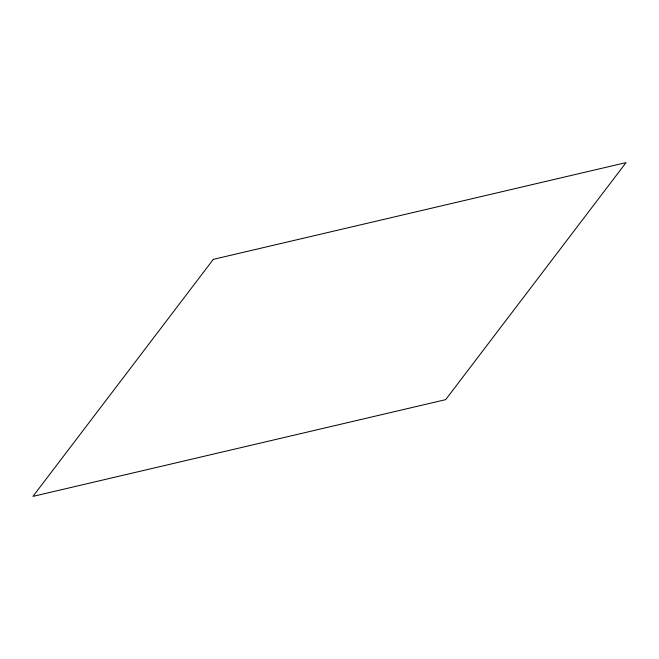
<?xml version="1.0" encoding="UTF-8"?>
<svg xmlns="http://www.w3.org/2000/svg" width="659" height="659" viewBox="0 0 659 659"><rect width="100%" height="100%" fill="white"/><g stroke="black" fill="none" stroke-linecap="round" stroke-linejoin="round"><path stroke-width="0.99" d="M213.31 259.358L32.95 496.392L445.69 399.642L626.05 162.608L213.31 259.358"/></g></svg>
